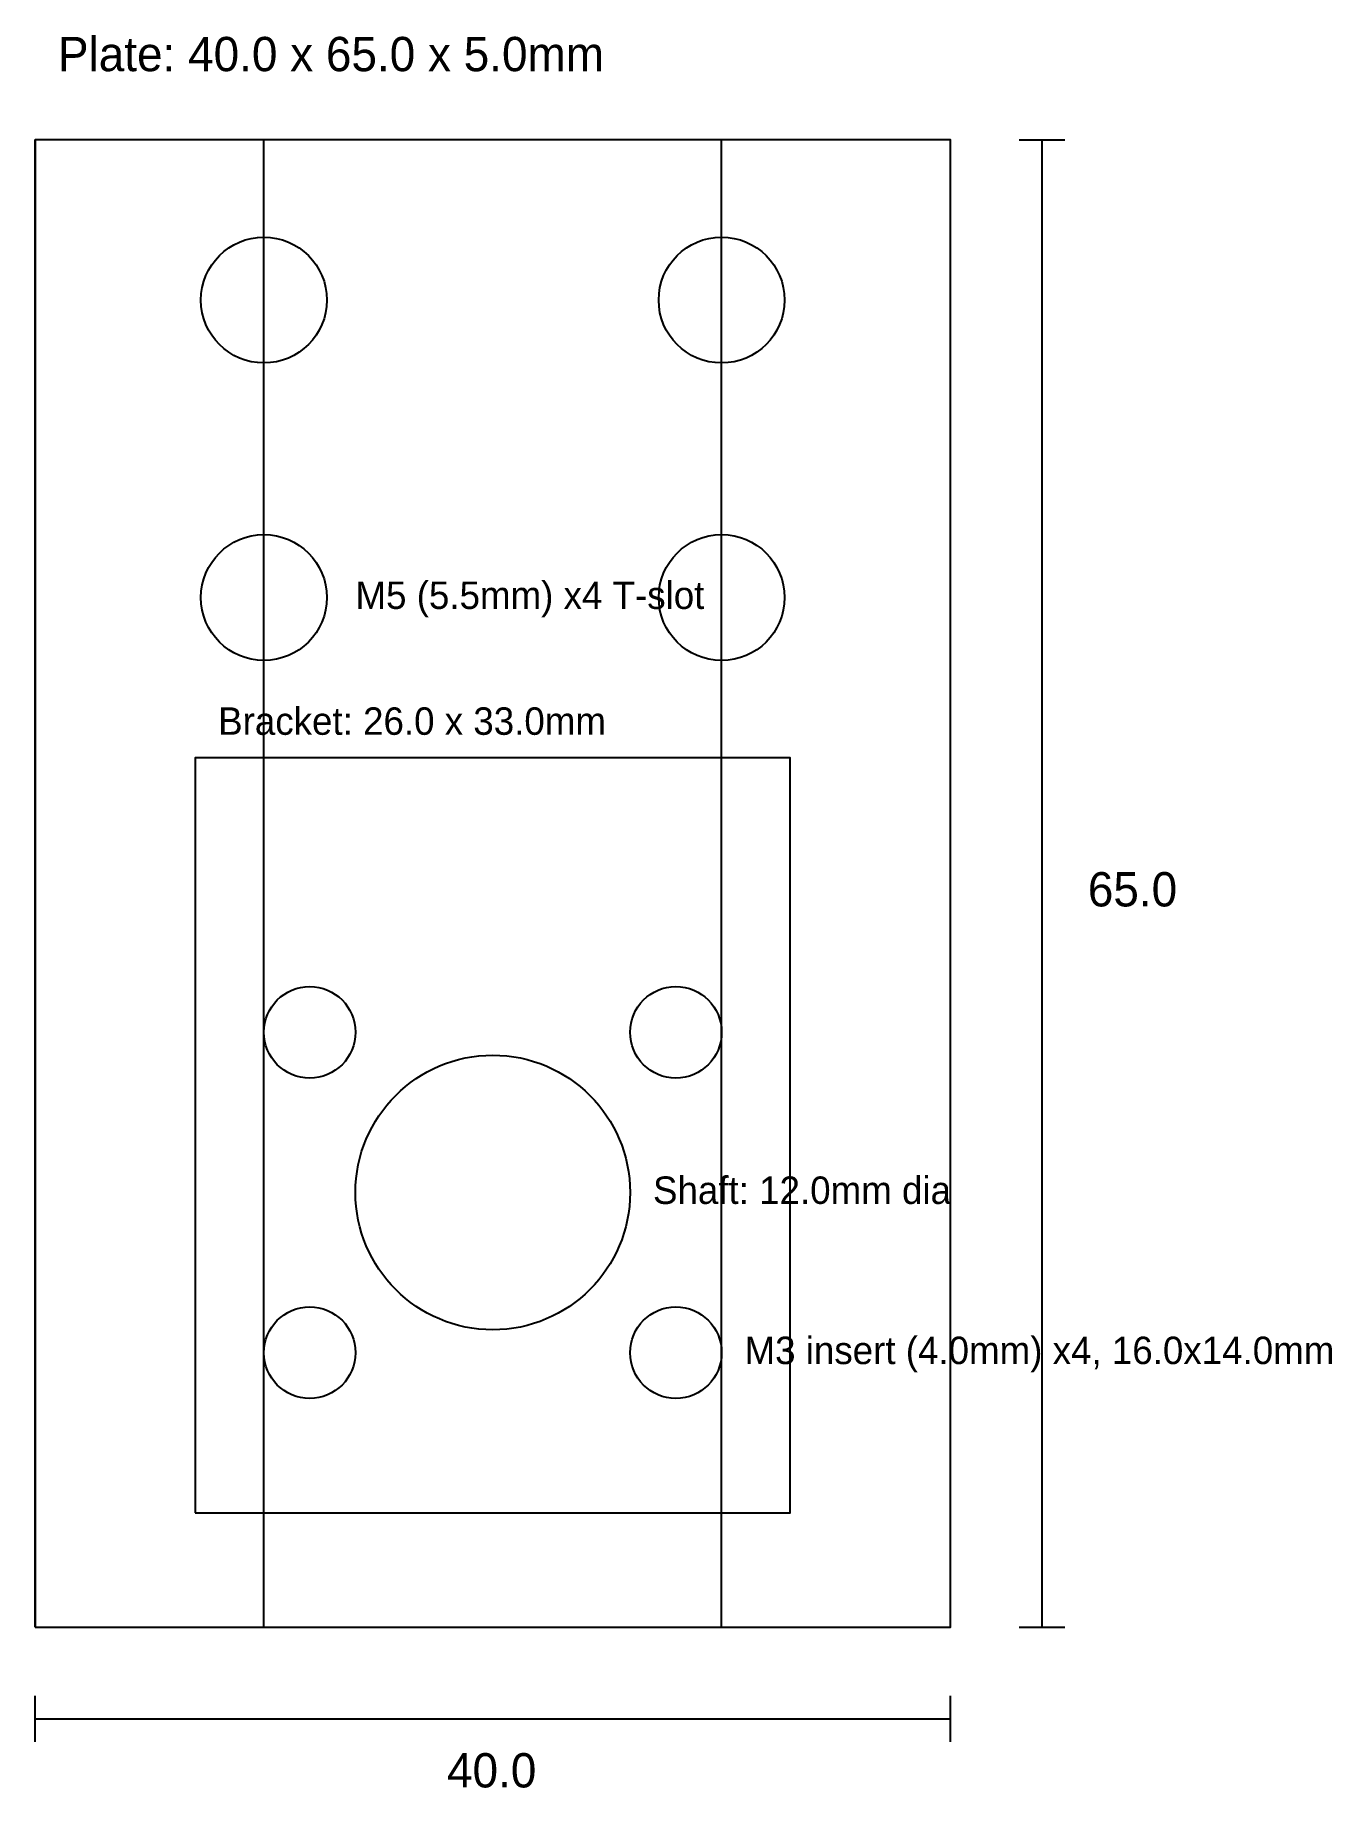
# Model space of a CAD drawing. Header units: millimetres. Extents: x 0 to 56.7, y -7 to 69.6.
import ezdxf

# ---------------------------------------------------------------- set-up
doc = ezdxf.new("R2010")
doc.units = ezdxf.units.MM
for name, color, linetype in [('BRACKET_OUTLINE', 5, 'Continuous'), ('DIMENSIONS', 2, 'Continuous'), ('EXTRUSION_REF', 8, 'Continuous'), ('HEAT_INSERT_HOLES', 6, 'Continuous'), ('LABELS', 4, 'Continuous'), ('M5_HOLES', 1, 'Continuous'), ('PLATE_OUTLINE', 7, 'Continuous'), ('SHAFT_HOLE', 3, 'Continuous')]:
    doc.layers.add(name, color=color, linetype=linetype)

msp = doc.modelspace()

# ---------------------------------------------------------------- linework, layer by layer
at = {"layer": 'BRACKET_OUTLINE'}
msp.add_lwpolyline([(7, 5), (33, 5), (33, 38), (7, 38), (7, 5)], dxfattribs=at)
at = {"layer": 'DIMENSIONS'}
for p, q in [((43, 65), (45, 65)), ((44, 0), (44, 65)), ((43, 0), (45, 0)), ((0, -5), (0, -3)), ((40, -5), (40, -3)), ((0, -4), (40, -4))]:
    msp.add_line(p, q, dxfattribs=at)
at = {"layer": 'EXTRUSION_REF'}
for p, q in [((0, 0), (0, 65)), ((10, 0), (10, 65)), ((30, 0), (30, 65)), ((40, 0), (40, 65))]:
    msp.add_line(p, q, dxfattribs=at)
at = {"layer": 'HEAT_INSERT_HOLES'}
for centre in [(12, 26), (28, 26), (12, 12), (28, 12)]:
    msp.add_circle(centre, 2, dxfattribs=at)
at = {"layer": 'M5_HOLES'}
for centre in [(10, 58), (30, 58), (10, 45), (30, 45)]:
    msp.add_circle(centre, 2.75, dxfattribs=at)
at = {"layer": 'PLATE_OUTLINE'}
msp.add_lwpolyline([(0, 0), (40, 0), (40, 65), (0, 65), (0, 0)], dxfattribs=at)
at = {"layer": 'SHAFT_HOLE'}
msp.add_circle((20, 19), 6, dxfattribs=at)

# ---------------------------------------------------------------- texts
at = {"layer": 'DIMENSIONS'}
for s, p in [('65.0', (46, 31.5)), ('40.0', (18, -7))]:
    msp.add_text(s, height=1.5, dxfattribs=at).set_placement(p)
at = {"layer": 'LABELS'}
for s, height, p in [('Plate: 40.0 x 65.0 x 5.0mm', 1.5, (1, 68)), ('M5 (5.5mm) x4 T-slot', 1.2, (14, 44.5)), ('Bracket: 26.0 x 33.0mm', 1.2, (8, 39)), ('Shaft: 12.0mm dia', 1.2, (27, 18.5)), ('M3 insert (4.0mm) x4, 16.0x14.0mm', 1.2, (31, 11.5))]:
    msp.add_text(s, height=height, dxfattribs=at).set_placement(p)

doc.saveas('drawing.dxf')
